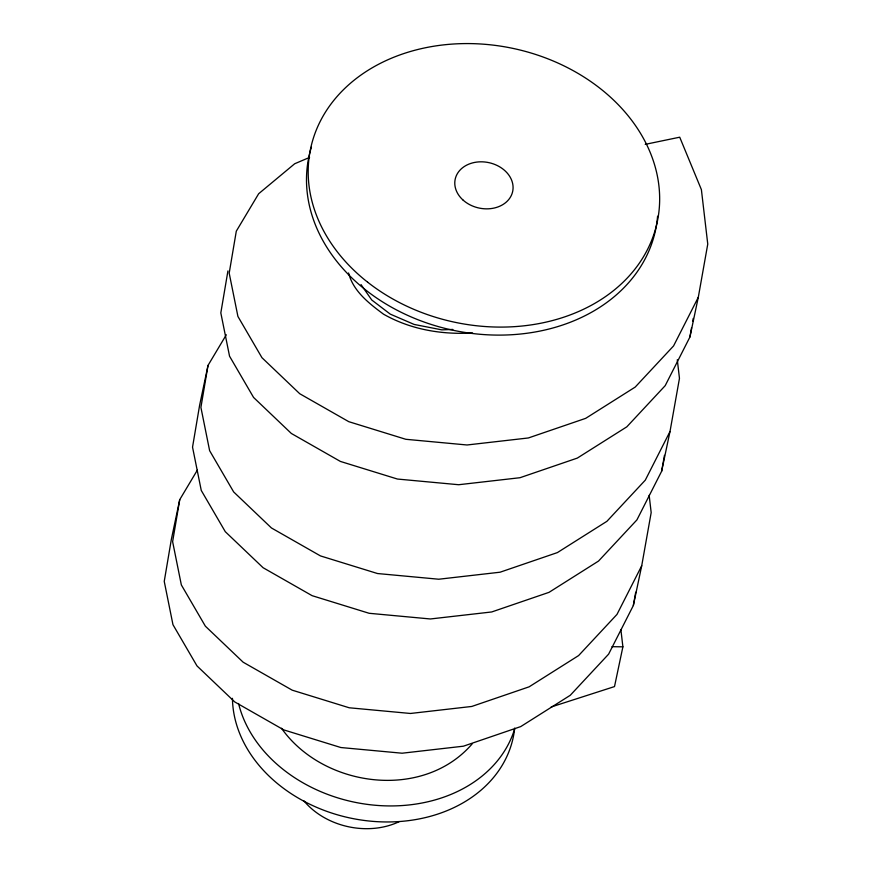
<?xml version="1.0" encoding="UTF-8"?>
<svg xmlns="http://www.w3.org/2000/svg" width="872" height="872" viewBox="0 0 872 872"><rect width="100%" height="100%" fill="white"/><g stroke="black" fill="none" stroke-linecap="round" stroke-linejoin="round"><path stroke-width="1.31" d="M197.345 470.15L179.73 499.656L172.623 541.643L181.343 584.927L205.367 626.183L243.157 662.208L292.196 690.166L349.236 707.781L410.461 713.47L471.796 706.451L529.119 686.831L578.616 655.57L616.995 614.4L641.716 565.764L651.177 512.594L649.16 495.329M226.317 334.772L208.016 365.412L200.909 407.398L209.629 450.682L233.663 491.939L271.443 527.963L320.482 555.922L377.522 573.536L438.758 579.226L500.081 572.206L557.404 552.586L606.901 521.325L645.28 480.167L670.001 431.531L679.462 378.35L677.293 359.755M227.93 270.92L220.823 312.906L229.543 356.19L253.578 397.447L291.357 433.471L340.396 461.43L397.436 479.044L458.672 484.723L519.995 477.714L577.318 458.094L626.815 426.833L665.194 385.664L689.916 337.028L698.298 297.287L707.759 244.106L701.393 189.638L679.724 137.198L645.236 144.36M179.73 499.656L171.348 539.397L164.241 581.395L172.961 624.679L196.996 665.925L234.775 701.949L283.825 729.918L340.865 747.533L402.09 753.212L463.413 746.192L520.737 726.583L570.244 695.311L608.612 654.153L633.345 605.517L635.71 592.219M208.016 365.412L199.634 405.164L192.538 447.151L201.258 490.435L225.281 531.68L263.072 567.705L312.111 595.674L369.15 613.288L430.376 618.967L491.71 611.959L549.033 592.339L598.53 561.067L636.909 519.908L661.63 471.272L664.464 455.326M689.916 337.028L691.572 327.73M692.76 321.081L693.229 318.422M620.875 629.562L622.891 646.839L614.509 686.58L551.191 706.974M633.345 605.517L641.716 565.764M661.63 471.272L670.001 431.531M698.298 297.287L673.576 345.922L635.197 387.081L585.701 418.342L528.367 437.962L467.043 444.982L405.818 439.292L348.778 421.677L299.728 393.719L261.949 357.694L237.914 316.438L229.194 273.154L236.301 231.167L258.668 193.726L294.692 163.751L309.571 157.407M472.166 743.892C422.953 800.943 323.37 787.547 281.493 728.262M452.862 329.442L441.81 329.856L414.146 324.438L390.275 314.127L371.745 299.99L361.041 284.588M472.57 332.93C441.766 334.87 410.603 329.518 383.56 314.203C369.161 303.532 353.16 291.183 348.571 272.99M611.991 646.675L622.891 646.839M399.223 821.642A69.466 54.892 11.9 0 1 303.892 800.834M514.687 728.055A142.507 112.597 11.9 0 1 368.812 820.988A142.507 112.597 11.9 0 1 232.443 698.33M514.709 728.72A142.507 112.597 11.9 0 1 374.655 805.205A142.507 112.597 11.9 0 1 238.557 703.497M657.586 216.212A177.158 139.978 11.9 0 1 455.62 330.782A177.158 139.978 11.9 0 1 311.435 146.965M463.185 200.189A29.386 23.228 11.9 0 0 512.038 193.704A29.386 23.228 11.9 0 0 476.548 162.116A29.386 23.228 11.9 0 0 463.185 200.189M367.624 282.168A177.158 139.978 11.9 0 0 656.169 226.589A177.158 139.978 11.9 0 0 427.978 47.252A177.158 139.978 11.9 0 0 367.624 282.168"/></g></svg>
